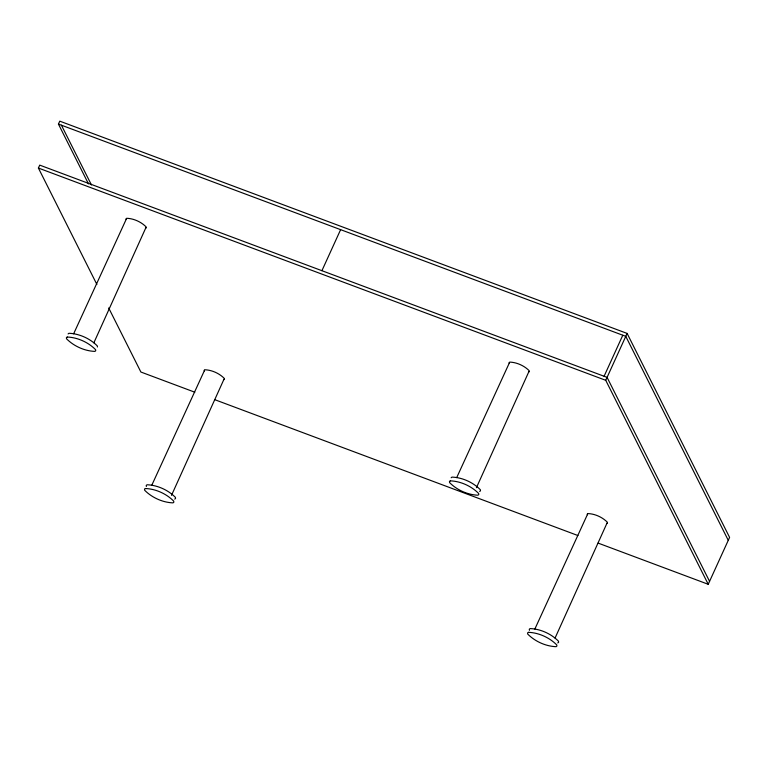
<?xml version="1.0" encoding="UTF-8"?>
<svg xmlns="http://www.w3.org/2000/svg" width="768" height="768" viewBox="0 0 768 768"><rect width="100%" height="100%" fill="white"/><g stroke="black" fill="none" stroke-linecap="round" stroke-linejoin="round"><path stroke-width="1.15" d="M96.883 284.458L38.4 168.048L39.734 165.12L607.075 377.376L709.565 581.366M88.483 183.888L58.435 124.08L59.77 121.152L627.11 333.418L729.6 537.398L708.23 584.294L598.128 543.101M73.642 333.792L126.672 218.275C133.795 218.534 141.206 221.904 146.198 226.973L93.869 342.787M151.776 485.27L204.797 369.754C211.92 370.013 219.341 373.373 224.333 378.442L171.504 495.35M321.917 270.691L340.618 229.661M456.701 477.61L509.731 362.093C516.845 362.352 524.266 365.712 529.258 370.781L476.429 487.69M604.09 376.262L622.79 335.232M708.23 584.294L605.741 380.314L627.11 333.418M534.835 629.088L587.856 513.571C594.979 513.821 602.4 517.19 607.392 522.259L555.053 638.083M145.718 228.173L146.304 227.722M68.093 333.936L68.947 333.283C79.277 333.658 90.048 338.544 97.286 345.898L97.44 346.992M223.843 379.651L224.438 379.2M174.72 499.123L175.565 498.47L175.421 497.376C168.173 490.022 157.402 485.136 147.072 484.762L146.227 485.414L146.371 486.509M528.778 371.99L529.363 371.539M451.152 477.754L452.006 477.101C462.336 477.475 473.107 482.362 480.346 489.715L480.499 490.81L479.645 491.462M606.902 523.459L607.498 523.018M557.779 642.931L558.624 642.288L558.48 641.194C551.232 633.83 540.461 628.944 530.131 628.579L529.277 629.222L529.43 630.317M58.435 124.08L625.776 336.346L728.266 540.326M38.4 168.048L605.741 380.314M194.813 392.208L140.89 372.029L108.691 307.958M215.03 399.773L577.91 535.536M61.421 125.203L91.469 185.002M587.27 514.013L587.376 514.771M509.146 362.544L509.242 363.293M204.211 370.205L204.317 370.954M126.086 218.726L126.192 219.485M67.238 337.037L66.384 337.69L66.528 338.784C73.776 346.138 84.547 351.024 94.877 351.398L95.731 350.746L95.578 349.651C88.339 342.298 77.568 337.411 67.238 337.037M145.363 488.515L144.509 489.158L144.662 490.253C151.91 497.616 162.672 502.502 173.011 502.867L173.856 502.224L173.712 501.13C166.464 493.766 155.693 488.88 145.363 488.515M450.298 480.854L449.443 481.498L449.587 482.602C456.835 489.955 467.606 494.842 477.936 495.206L478.79 494.563L478.637 493.469C471.398 486.106 460.627 481.229 450.298 480.854M528.422 632.323L527.568 632.976L527.722 634.07C534.97 641.424 545.731 646.31 556.061 646.685L556.915 646.032L556.771 644.938C549.523 637.584 538.752 632.698 528.422 632.323"/></g></svg>
